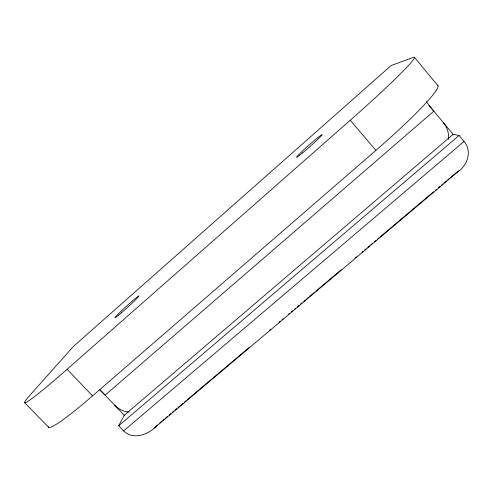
<?xml version="1.0" encoding="UTF-8"?>
<svg xmlns="http://www.w3.org/2000/svg" width="493" height="493" viewBox="0 0 493 493"><rect width="100%" height="100%" fill="white"/><g stroke="black" fill="none" stroke-linecap="round" stroke-linejoin="round"><path stroke-width="0.74" d="M157.384 424.966C149.638 434.333 133.461 440.693 123.62 430.894L118.696 425.736L124.267 415.254L453.129 134.343L459.075 135.495L464.036 141.46C472.744 151.289 467.074 166.899 456.352 172.649M67.11 369.263L350.258 120.237A91.402 4.942 -41.3 0 0 413.38 57.342L391.122 65.557L73.463 346.388L29.931 395.263A85.628 4.326 -42.5 0 0 67.11 369.263L92.542 395.897L375.906 150.365A90.897 8.591 -40.8 0 0 437.531 85.252M118.696 425.736L459.075 135.495M123.62 430.894L464.036 141.46M159.738 422.982L161.501 421.49M162.678 420.498L164.44 419.013M165.611 418.021L167.374 416.53M169.136 415.044L170.905 413.553M172.075 412.561L173.838 411.076M175.015 410.084L176.777 408.592M177.955 407.6L183.242 403.132M184.419 402.14L186.181 400.655M187.358 399.663L249.057 347.565M269.622 330.199L270.799 329.207M279.026 322.262L280.203 321.27M281.965 319.784L283.142 318.792M288.43 314.324L289.607 313.332M291.369 311.841L292.54 310.849M294.303 309.364L295.48 308.371M297.242 306.88L299.004 305.395M300.767 303.904L301.944 302.912M303.706 301.426L305.469 299.935M306.646 298.943L308.408 297.458M309.586 296.466L314.873 291.998M316.05 291.006L341.316 269.671M355.422 257.765L356.593 256.773M361.88 252.305L363.058 251.313M364.82 249.828L365.997 248.836M367.76 247.344L369.522 245.859M370.699 244.861L372.461 243.376M374.224 241.884L375.986 240.399M377.163 239.407L378.926 237.916M380.103 236.923L433.575 191.777M435.337 190.286L436.515 189.294M438.277 187.808L440.039 186.317M441.217 185.325L442.979 183.84M444.15 182.848L446.504 180.863M447.681 179.871L449.443 178.38M450.614 177.388L456.13 172.79M154.18 428.152L459.322 170.553M24.742 402.732L48.653 427.376M100.307 390.086L124.852 415.87M350.258 120.237L375.906 150.365M428.99 105.366L453.511 134.799M414.582 57.508L438.067 85.868M99.58 389.938A29.007 11.641 49.1 0 1 105.12 395.139L433.84 111.184A31.62 3.962 49.4 0 1 426.229 101.527M443.509 122.788A23.362 22.487 -49 0 1 448.488 139.501M92.542 395.897A85.184 7.524 -42.9 0 1 48.339 426.618M129.289 412.074A21.137 19.868 22.5 0 1 114.715 405.221M302.536 152.947A16.996 0.875 -41.5 0 0 322.108 134.799A16.996 0.875 -41.5 0 0 303.46 150.112A16.996 0.875 -41.5 0 0 302.536 152.947M121.309 312.913A16.207 0.801 -42.3 0 0 138.878 296.003A16.207 0.801 -42.3 0 0 120.471 311.804A16.207 0.801 -42.3 0 0 121.309 312.913"/></g></svg>
